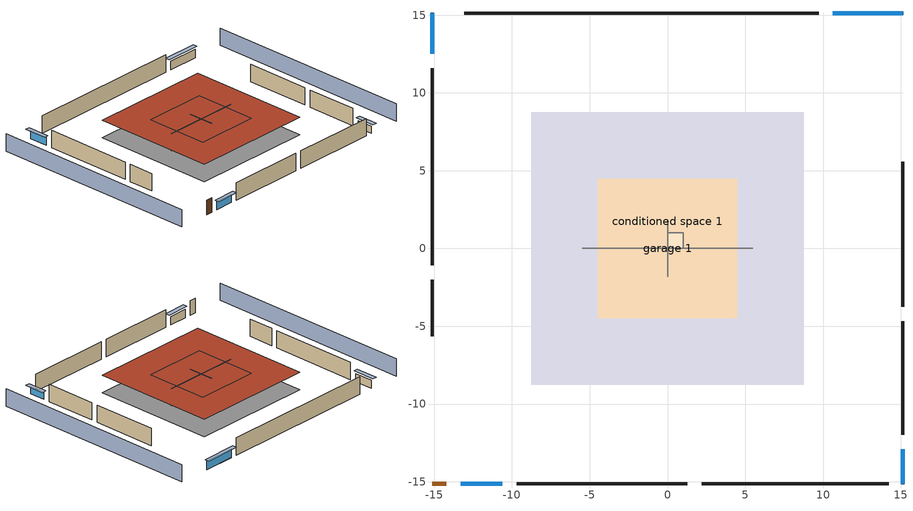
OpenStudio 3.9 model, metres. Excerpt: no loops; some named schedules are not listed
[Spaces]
garage 1
 floor foundation (Slab1 construction): -4.48,-4.48 -4.48,4.48 4.48,4.48 4.48,-4.48 z0
 wall outside (Wall1 construction): 15.14,-11.98 15.14,-4.66 z0:2.44
 wall outside (Wall2 construction): -9.71,-15.14 1.27,-15.14 z0:2.44
 wall outside (Wall9 construction): -15.14,-2 -15.14,-5.65 z0:2.44
 wall to conditioned space 1 (Wall5 construction Reversed): 5.49,0 -5.49,0 z0:2.44
 wall to conditioned space 1 (Wall6 construction Reversed): 0,1.83 0,-1.83 z0:2.44
 roof outside (Roof1 construction): -4.48,4.48 -4.48,-4.48 4.48,-4.48 4.48,4.48 z2.44
conditioned space 1
 floor foundation (Slab2 construction): -8.77,-8.77 -8.77,8.77 8.77,8.77 8.77,-8.77 z0
 wall outside (Wall3 construction): 9.71,15.14 -13.06,15.14 z0:2.44
 wall outside (Wall4 construction): 15.14,-3.73 15.14,5.59 z0:2.44
 wall outside (Wall7 construction): 2.2,-15.14 14.21,-15.14 z0:2.44
 wall outside (Wall8 construction): -15.14,11.58 -15.14,-1.07 z0:2.44
 wall outside (AdiabaticWallConstruction): 15.14,15.14 10.64,15.14 z0:1.22; 15.14,-15.14 15.14,-12.91 z0:1.01; -13.3,-15.14 -10.63,-15.14 / -15.14,15.14 -15.14,12.51 z0:1.16
 wall outside (AdiabaticWallConstruction 1): -15.14,-15.14 -14.23,-15.14 z0:2.03
 window (WindowConstruction): 15.14,15.14 10.64,15.14 z0:1.22
 window (WindowConstruction 1): 15.14,-15.14 15.14,-12.91 z0:1.01
 window (WindowConstruction 2): -13.3,-15.14 -10.64,-15.14 z0:1.16
 window (WindowConstruction 3): -15.14,15.14 -15.14,12.51 z0:1.16
 door (Door): -15.14,-15.14 -14.23,-15.14 z0:2.03
 roof outside (Roof2 construction): -8.77,8.77 -8.77,-8.77 8.77,-8.77 8.77,8.77 z2.44
air source heat pump airloop ret air space
 floor adiabatic (AdiabaticConst): 0,0 0,1 1,1 1,0 z0
 wall adiabatic (AdiabaticConst): 0,1 0,0 1,0 1,1 0,1 z0:1
 ceiling adiabatic (AdiabaticConst): 1,0 1,1 0,1 0,0 z1
shading: -19.71,15.14 -19.71,-15.14 / 19.71,-15.14 19.71,15.14 z0:2.44; 10.33,15.14 15.45,15.14 15.45,15.75 10.33,15.75 z1.52; 15.14,-12.6 15.14,-15.45 15.75,-15.45 15.75,-12.6 z1.31; -10.33,-15.14 -13.6,-15.14 -13.6,-15.75 -10.33,-15.75 z1.46; -15.14,12.21 -15.14,15.45 -15.75,15.45 -15.75,12.21 z1.46
[Site]
Portland Intl Arpt_OR: Latitude {deg}=45.59; Longitude {deg}=-122.6; Time Zone {hr}=-8; Elevation {m}=33; Terrain=Suburbs; Keep Site Location Information=Yes
[Site:GroundTemperature:Shallow]
10.2558, 8.96328, 8.85977, 9.47314, 11.9355, 14.3863, 16.5111, 17.8571, 17.9714, 16.8767, 14.8061, 12.4304
[Site:WaterMainsTemperature]
Calculation Method=Schedule; Temperature Schedule=mains temperature schedule
[Building]
Building 1
[Material] Roughness=Rough
Name | Thickness {m} | Conductivity {W/m-K} | Density {kg/m3} | Specific Heat {J/kg-K} | Thermal Absorptance | Solar Absorptance | Visible Absorptance
asphalt or fiberglass shingles | 0.00635 | 0.162714 | 1121.4 | 1465.45 | 0.9 | 0.85 | 0.85
roof rigid ins | 0.00254769 | 0.029427 | 32.04 | 1214.23 | 0.9 | 0.7 | 0.7
osb sheathing 0.5 in. | 0.0127 | 0.115458 | 512.64 | 1214.23 | 0.9 | 0.6 | 0.6
roof rigid ins 1 | 0.103632 | 0.029427 | 32.04 | 1214.23 | 0.9 | 0.7 | 0.7
osb sheathing 0.75 in. | 0.01905 | 0.115458 | 512.64 | 1214.23 | 0.9 | 0.7 | 0.7
roof stud and cavity | 0.2032 | 0.161866 | 78.34581 | 1123.46 | 0.9 | 0.7 | 0.7
gypsum board | 0.0127 | 0.160291 | 801 | 837.4 | 0.9 | 0.6 | 0.6
wood siding | 0.0254 | 0.102417 | 544.68 | 1172.36 | 0.9 | 0.85 | 0.85
osb sheathing 0.5 in. 1 | 0.0127 | 0.115458 | 512.64 | 1214.23 | 0.9 | 0.7 | 0.7
wall stud and cavity | 0.1397 | 0.727959 | 139.0536 | 1170.24 | 0.9 | 0.6 | 0.6
wall stud and cavity 1 | 0.1397 | 0.117713 | 139.0536 | 1170.24 | 0.9 | 0.7 | 0.7
osb sheathing 0.5 in. 2; osb sheathing 0.5 in. 3 | 0.0127 | 0.115458 | 512.64 | 1214.23
wall stud and cavity 2 | 0.1397 | 0.103501 | 139.0536 | 1170.24 | 0.9 | 0.7 | 0.7
concrete 4.0 in. | 0.1016 | 1.803125 | 2242.8 | 837.4 | 0.9 | 0.7 | 0.7
floor covering | 0.0127 | 0.0450781 | 54.468 | 1339.84 | 0.9 | 0.9 | 0.9
wood siding 1; wood siding 2 | 0.0254 | 0.102417 | 544.68 | 1172.36
wall rigid ins | 0.512978 | 0.029427 | 32.04 | 1214.23 | 0.9 | 0.7 | 0.7
wall stud and cavity 3 | 0.0889 | 0.380278 | 52.3479 | 1209.89 | 0.9 | 0.7 | 0.7
door material | 0.04445 | 0.0612267 | 512.64 | 1214.23 | 0.9 | 0.7 | 0.7
wall stud and cavity 4 | 0.0889 | 0.391764 | 83.0341 | 1211.67 | 0.9 | 0.7 | 0.7
furniture material conditioned space 1; furniture material garage 1 | 0.1524 | 0.115458 | 640.8 | 1214.23 | 0.9 | 0.6 | 0.6
[Construction]
Roof1 construction: asphalt or fiberglass shingles, roof rigid ins, osb sheathing 0.5 in.
Roof2 construction: asphalt or fiberglass shingles, roof rigid ins 1, osb sheathing 0.75 in., roof stud and cavity, gypsum board
Wall1 construction; Wall2 construction: wood siding, osb sheathing 0.5 in. 1, wall stud and cavity
Wall3 construction; Wall4 construction: wood siding, osb sheathing 0.5 in. 1, wall stud and cavity 1, gypsum board
Wall5 construction Reversed: gypsum board, wall stud and cavity 2, osb sheathing 0.5 in. 2
Wall6 construction Reversed: gypsum board, wall stud and cavity 2, osb sheathing 0.5 in. 3
Wall7 construction; Wall8 construction: wood siding, osb sheathing 0.5 in. 3, wall stud and cavity 1, gypsum board
Wall9 construction: wood siding, osb sheathing 0.5 in. 3, wall stud and cavity
Slab1 construction: concrete 4.0 in.
Slab2 construction: concrete 4.0 in., floor covering
WindowConstruction; WindowConstruction 1; WindowConstruction 2; WindowConstruction 3: WindowMaterial
AdiabaticWallConstruction: wood siding 1, wall rigid ins, wall stud and cavity 3, gypsum board
Door: door material
AdiabaticWallConstruction 1: wood siding 2, wall rigid ins, wall stud and cavity 3, gypsum board
PartitionWallConstruction: gypsum board, wall stud and cavity 4, gypsum board
furniture construction conditioned space 1: furniture material conditioned space 1
furniture construction garage 1: furniture material garage 1
AdiabaticConst: Adiabatic
[WindowMaterial:SimpleGlazingSystem]
WindowMaterial: U-Factor {W/m2-K}=2.15764; Solar Heat Gain Coefficient=0.44
[Material:NoMass]
Adiabatic: Roughness=Rough; Thermal Resistance {m2-K/W}=176.1
[ThermalZone] Multiplier=1; Use Ideal Air Loads=No
Name | Volume {m3} | Thermostat
conditioned space | 749.83 | conditioned space temperature setpoint
garage | 195.726
air source heat pump airloop ret air zone | 1
[Sizing:Zone] Zone Cooling Design Supply Air Temperature Input Method=SupplyAirTemperature; Zone Cooling Design Supply Air Temperature {C}=14; Zone Cooling Design Supply Air Temperature Difference {deltaC}=11.11; Zone Heating Design Supply Air Temperature Input Method=SupplyAirTemperature; Zone Heating Design Supply Air Temperature {C}=40; Zone Heating Design Supply Air Temperature Difference {deltaC}=11.11; Zone Cooling Design Supply Air Humidity Ratio {kg-H2O/kg-air}=0.0085; Zone Heating Design Supply Air Humidity Ratio {kg-H2O/kg-air}=0.008; Cooling Design Air Flow Method=DesignDay; Heating Design Air Flow Method=DesignDay; Account for Dedicated Outdoor Air System=No; Dedicated Outdoor Air System Control Strategy=NeutralSupplyAir; Dedicated Outdoor Air Low Setpoint Temperature for Design {C}=autosize; Dedicated Outdoor Air High Setpoint Temperature for Design {C}=autosize; Zone Load Sizing Method=Sensible Load Only No Latent Load; Zone Latent Cooling Design Supply Air Humidity Ratio Input Method=HumidityRatioDifference; Zone Cooling Design Supply Air Humidity Ratio Difference {kgWater/kgDryAir}=0.005; Zone Latent Heating Design Supply Air Humidity Ratio Input Method=HumidityRatioDifference; Zone Humidification Design Supply Air Humidity Ratio Difference {kgWater/kgDryAir}=0.005; Sizing Option=Coincident
garage; air source heat pump airloop ret air zone
[Space]
Name | Thermal Zone | Volume {m3}
conditioned space 1 | conditioned space | 749.83
garage 1 | garage | 195.726
air source heat pump airloop ret air space | air source heat pump airloop ret air zone
[ThermostatSetpoint:DualSetpoint]
conditioned space temperature setpoint: Heating Setpoint Temperature Schedule=heating setpoint; Cooling Setpoint Temperature Schedule=cooling setpoint; Temperature Difference Between Cutout And Setpoint {deltaC}=0
[Foundation:Kiva] Wall Height Above Grade {m}=0.1016; Wall Depth Below Slab {m}=0.2032
Name | Initial Indoor Air Temperature {C}
Foundation Kiva 1 | 13.4258
Foundation Kiva 2 | 20.2778
[Foundation:Kiva:Settings]
Soil Conductivity {W/m-K}=1.9041; Soil Density {kg/m3}=1842.3; Soil Specific Heat {J/kg-K}=418.7; Ground Solar Absorptivity=0.9; Ground Thermal Absorptivity=0.9; Ground Surface Roughness {m}=0.03; Far-Field Width {m}=40; Deep-Ground Boundary Condition=ZeroFlux; Deep-Ground Depth {m}=40; Minimum Cell Dimension {m}=0.2; Maximum Cell Growth Coefficient=3; Simulation Timestep=Timestep
[SurfaceProperty:ExposedFoundationPerimeter] Exposed Perimeter Calculation Method=TotalExposedPerimeter
Name | Total Exposed Perimeter {m}
Slab1 | 21.9456
Slab2 | 63.18504
[SurfaceProperty:IncidentSolarMultiplier] Incident Solar Multiplier=1; Incident Solar Multiplier Schedule=trans schedule winter=0.85 summer=0.7
Window1; Window2; Window3; Window4
[InternalMass:Definition] Design Level Calculation Method=SurfaceArea
Name | Construction | Surface Area {m2}
partition wall mass | PartitionWallConstruction | 307.509
furniture mass conditioned space 1 | furniture construction conditioned space 1 | 123.004
furniture mass garage 1 | furniture construction garage 1 | 8.02682
[InternalMass] Multiplier=1
Name | Internal Mass Definition | Space or SpaceType
partition wall mass | partition wall mass | conditioned space 1
furniture mass conditioned space 1 | furniture mass conditioned space 1 | conditioned space 1
furniture mass garage 1 | furniture mass garage 1 | garage 1
[EnergyManagementSystem:Sensor]
Name | Output Variable or Output Meter Index Key | Output Variable or Output Meter
water_heater_amb_temp | garage | Zone Mean Air Temperature
water_heater_amb_rh | garage | Zone Air Relative Humidity
water_heater_T_set | water heater setpoint | Schedule Value
out_pb_s |  | Site Outdoor Air Barometric Pressure
out_wt_s |  | Site Outdoor Air Humidity Ratio
site_vw_s |  | Site Wind Speed
cool_season | cooling season schedule | Schedule Value
air_source_heat_pump_airloop_AH_MFR_s | Node 5 | System Node Mass Flow Rate
air_source_heat_pump_airloop_AH_VFR_s | Node 5 | System Node Current Density Volume Flow Rate
air_source_heat_pump_airloop_AH_Tout_s | Node 5 | System Node Temperature
air_source_heat_pump_airloop_AH_Wout_s | Node 5 | System Node Humidity Ratio
air_source_heat_pump_airloop_RA_T_s | Node 8 | System Node Temperature
air_source_heat_pump_airloop_Ra_W_s | Node 8 | System Node Humidity Ratio
air_source_heat_pump_airloop_0_DZ_T_s | garage | Zone Air Temperature
air_source_heat_pump_airloop_0_DZ_W_s | garage | Zone Mean Air Humidity Ratio
natural_vent_s | natural vent schedule | Schedule Value
htg_sp_s | heating setpoint | Schedule Value
clg_sp_s | cooling setpoint | Schedule Value
mech_vent_range_fan_0_sch_s | mech vent range fan 0 schedule | Schedule Value
mech_vent_bath_fan_0_sch_s | mech vent bath fan 0 schedule | Schedule Value
clothes_dryer_exhaust_0_sch_s | clothes_dryer | Schedule Value
htg_load_cond |  | Heating:EnergyTransfer:Zone:CONDITIONED SPACE
clg_load_cond |  | Cooling:EnergyTransfer:Zone:CONDITIONED SPACE
htg_load_duct |  | Heating:EnergyTransfer:Zone:AIR SOURCE HEAT PUMP AIRLOOP RET AIR ZONE
clg_load_duct |  | Cooling:EnergyTransfer:Zone:AIR SOURCE HEAT PUMP AIRLOOP RET AIR ZONE
s_conv | Roof2 | Surface Inside Face Convection Heat Gain Energy
s_ig | Roof2 | Surface Inside Face Internal Gains Radiation Heat Gain Energy
s_sol | Roof2 | Surface Inside Face Solar Radiation Heat Gain Energy
s_lgt | Roof2 | Surface Inside Face Lights Radiation Heat Gain Energy
s_surf | Roof2 | Surface Inside Face Net Surface Thermal Radiation Heat Gain Energy
s_conv_1 | Slab2 | Surface Inside Face Convection Heat Gain Energy
s_ig_1 | Slab2 | Surface Inside Face Internal Gains Radiation Heat Gain Energy
s_sol_1 | Slab2 | Surface Inside Face Solar Radiation Heat Gain Energy
s_lgt_1 | Slab2 | Surface Inside Face Lights Radiation Heat Gain Energy
s_surf_1 | Slab2 | Surface Inside Face Net Surface Thermal Radiation Heat Gain Energy
ss_sol | Door1 | Surface Inside Face Solar Radiation Heat Gain Energy
ss_lgt | Door1 | Surface Inside Face Lights Radiation Heat Gain Energy
ss_conv | Door1 | Surface Inside Face Convection Heat Gain Energy
ss_ig | Door1 | Surface Inside Face Internal Gains Radiation Heat Gain Energy
ss_surf | Door1 | Surface Inside Face Net Surface Thermal Radiation Heat Gain Energy
ss_conv_1 | Window1 | Surface Inside Face Convection Heat Gain Energy
ss_ig_1 | Window1 | Surface Inside Face Internal Gains Radiation Heat Gain Energy
ss_surf_1 | Window1 | Surface Inside Face Net Surface Thermal Radiation Heat Gain Energy
ss_trans_in | Window1 | Surface Window Transmitted Solar Radiation Rate
ss_back_out | Window1 | Surface Window Shortwave from Zone Back Out Window Heat Transfer Rate
ss_trans_out | Window1 | Surface Inside Face Initial Transmitted Diffuse Transmitted Out Window Solar Radiation Rate
ss_conv_2 | Window2 | Surface Inside Face Convection Heat Gain Energy
ss_ig_2 | Window2 | Surface Inside Face Internal Gains Radiation Heat Gain Energy
ss_surf_2 | Window2 | Surface Inside Face Net Surface Thermal Radiation Heat Gain Energy
ss_trans_in_1 | Window2 | Surface Window Transmitted Solar Radiation Rate
ss_back_out_1 | Window2 | Surface Window Shortwave from Zone Back Out Window Heat Transfer Rate
ss_trans_out_1 | Window2 | Surface Inside Face Initial Transmitted Diffuse Transmitted Out Window Solar Radiation Rate
ss_conv_3 | Window3 | Surface Inside Face Convection Heat Gain Energy
ss_ig_3 | Window3 | Surface Inside Face Internal Gains Radiation Heat Gain Energy
ss_surf_3 | Window3 | Surface Inside Face Net Surface Thermal Radiation Heat Gain Energy
ss_trans_in_2 | Window3 | Surface Window Transmitted Solar Radiation Rate
ss_back_out_2 | Window3 | Surface Window Shortwave from Zone Back Out Window Heat Transfer Rate
ss_trans_out_2 | Window3 | Surface Inside Face Initial Transmitted Diffuse Transmitted Out Window Solar Radiation Rate
ss_conv_4 | Window4 | Surface Inside Face Convection Heat Gain Energy
ss_ig_4 | Window4 | Surface Inside Face Internal Gains Radiation Heat Gain Energy
ss_surf_4 | Window4 | Surface Inside Face Net Surface Thermal Radiation Heat Gain Energy
ss_trans_in_3 | Window4 | Surface Window Transmitted Solar Radiation Rate
ss_back_out_3 | Window4 | Surface Window Shortwave from Zone Back Out Window Heat Transfer Rate
ss_trans_out_3 | Window4 | Surface Inside Face Initial Transmitted Diffuse Transmitted Out Window Solar Radiation Rate
s_conv_2 | Wall3 | Surface Inside Face Convection Heat Gain Energy
s_ig_2 | Wall3 | Surface Inside Face Internal Gains Radiation Heat Gain Energy
s_sol_2 | Wall3 | Surface Inside Face Solar Radiation Heat Gain Energy
s_lgt_2 | Wall3 | Surface Inside Face Lights Radiation Heat Gain Energy
s_surf_2 | Wall3 | Surface Inside Face Net Surface Thermal Radiation Heat Gain Energy
s_conv_3 | Wall4 | Surface Inside Face Convection Heat Gain Energy
s_ig_3 | Wall4 | Surface Inside Face Internal Gains Radiation Heat Gain Energy
s_sol_3 | Wall4 | Surface Inside Face Solar Radiation Heat Gain Energy
s_lgt_3 | Wall4 | Surface Inside Face Lights Radiation Heat Gain Energy
s_surf_3 | Wall4 | Surface Inside Face Net Surface Thermal Radiation Heat Gain Energy
s_conv_4 | Wall5 | Surface Inside Face Convection Heat Gain Energy
s_ig_4 | Wall5 | Surface Inside Face Internal Gains Radiation Heat Gain Energy
s_sol_4 | Wall5 | Surface Inside Face Solar Radiation Heat Gain Energy
s_lgt_4 | Wall5 | Surface Inside Face Lights Radiation Heat Gain Energy
s_surf_4 | Wall5 | Surface Inside Face Net Surface Thermal Radiation Heat Gain Energy
s_conv_5 | Wall6 | Surface Inside Face Convection Heat Gain Energy
s_ig_5 | Wall6 | Surface Inside Face Internal Gains Radiation Heat Gain Energy
s_sol_5 | Wall6 | Surface Inside Face Solar Radiation Heat Gain Energy
s_lgt_5 | Wall6 | Surface Inside Face Lights Radiation Heat Gain Energy
s_surf_5 | Wall6 | Surface Inside Face Net Surface Thermal Radiation Heat Gain Energy
s_conv_6 | Wall7 | Surface Inside Face Convection Heat Gain Energy
s_ig_6 | Wall7 | Surface Inside Face Internal Gains Radiation Heat Gain Energy
s_sol_6 | Wall7 | Surface Inside Face Solar Radiation Heat Gain Energy
s_lgt_6 | Wall7 | Surface Inside Face Lights Radiation Heat Gain Energy
s_surf_6 | Wall7 | Surface Inside Face Net Surface Thermal Radiation Heat Gain Energy
s_conv_7 | Wall8 | Surface Inside Face Convection Heat Gain Energy
s_ig_7 | Wall8 | Surface Inside Face Internal Gains Radiation Heat Gain Energy
s_sol_7 | Wall8 | Surface Inside Face Solar Radiation Heat Gain Energy
s_lgt_7 | Wall8 | Surface Inside Face Lights Radiation Heat Gain Energy
s_surf_7 | Wall8 | Surface Inside Face Net Surface Thermal Radiation Heat Gain Energy
im_conv | furniture mass conditioned space 1 | Surface Inside Face Convection Heat Gain Energy
im_ig | furniture mass conditioned space 1 | Surface Inside Face Internal Gains Radiation Heat Gain Energy
im_sol | furniture mass conditioned space 1 | Surface Inside Face Solar Radiation Heat Gain Energy
im_lgt | furniture mass conditioned space 1 | Surface Inside Face Lights Radiation Heat Gain Energy
im_surf | furniture mass conditioned space 1 | Surface Inside Face Net Surface Thermal Radiation Heat Gain Energy
im_conv_1 | partition wall mass | Surface Inside Face Convection Heat Gain Energy
im_ig_1 | partition wall mass | Surface Inside Face Internal Gains Radiation Heat Gain Energy
im_sol_1 | partition wall mass | Surface Inside Face Solar Radiation Heat Gain Energy
im_lgt_1 | partition wall mass | Surface Inside Face Lights Radiation Heat Gain Energy
im_surf_1 | partition wall mass | Surface Inside Face Net Surface Thermal Radiation Heat Gain Energy
airflow_gain | infil flow | Infiltration Sensible Heat Gain Energy
airflow_loss | infil flow | Infiltration Sensible Heat Loss Energy
airflow_gain_1 | natural vent flow | Infiltration Sensible Heat Gain Energy
airflow_loss_1 | natural vent flow | Infiltration Sensible Heat Loss Energy
airflow_gain_2 | whole house fan flow | Infiltration Sensible Heat Gain Energy
airflow_loss_2 | whole house fan flow | Infiltration Sensible Heat Loss Energy
[ElectricEquipment:Definition] Design Level Calculation Method=EquipmentLevel
Name | Design Level {W} | Fraction Latent | Fraction Radiant | Fraction Lost
ceiling fan | 19.5022 | 0 | 0.558 | 0
clothes washer | 280.982 | 0.03 | 0.162 | 0.7
clothes dryer | 4825.07 | 0.015 | 0.081 | 0.85
dishwasher | 829.546 | 0.3 | 0.18 | 0.4
fridge | 54.7945 | 0 | 0.6 | 0
freezer | 194.914 | 0 | 0.6 | 0
cooking range | 1354.78 | 0.08 | 0.432 | 0.2
misc tv | 419.184 | 0 | 0.6 | 0
misc plug loads | 405.633 | 0.021 | 0.558 | 0.049
misc permanent spa heater | 422.1 | 0 | 0 | 1
misc permanent spa pump | 441.413 | 0 | 0 | 1
whole house fan; mech vent house fan | 0 | 0 | 0 | 1
mech vent house fan cfis | 0 | 0 | 0 | 0
mech vent range fan 0; mech vent bath fan 0 | 30 | 0 | 0 | 1
[ElectricEquipment]
Name | Electric Equipment Definition | Space or SpaceType | Schedule
ceiling fan | ceiling fan | conditioned space 1 | ceiling_fan
clothes washer | clothes washer | conditioned space 1 | clothes_washer
clothes dryer | clothes dryer | conditioned space 1 | clothes_dryer
dishwasher | dishwasher | conditioned space 1 | dishwasher
fridge | fridge | conditioned space 1 | fridge schedule
freezer | freezer | garage 1 | freezer schedule
cooking range | cooking range | conditioned space 1 | cooking_range
misc tv | misc tv | conditioned space 1 | plug_loads_tv
misc plug loads | misc plug loads | conditioned space 1 | plug_loads_other
misc permanent spa heater | misc permanent spa heater | conditioned space 1 | misc permanent spa heater schedule
misc permanent spa pump | misc permanent spa pump | conditioned space 1 | misc permanent spa pump schedule
whole house fan | whole house fan | conditioned space 1 | Always On Discrete
mech vent house fan | mech vent house fan | conditioned space 1 | mech vent house fan schedule
mech vent house fan cfis | mech vent house fan cfis | conditioned space 1 | mech vent house fan cfis schedule
mech vent range fan 0 | mech vent range fan 0 | conditioned space 1 | mech vent range fan 0 schedule
mech vent bath fan 0 | mech vent bath fan 0 | conditioned space 1 | mech vent bath fan 0 schedule
[OtherEquipment:Definition] Design Level Calculation Method=EquipmentLevel
Name | Design Level {W} | Fraction Latent | Fraction Radiant | Fraction Lost
water heater sens; air source heat pump airloop_0 SupSensLkToCond; air source heat pump airloop_0 SupCondToLv; air source heat pump airloop_0 RetCondToRP; air source heat pump airloop_0 RetSensLkToRP; air source heat pump airloop_0 SupCondToDZ; air source heat pump airloop_0 RetCondToDZ; air source heat pump airloop_0 SupSensLkToDZ; mech vent house fan sensible load | 0 | 0 | 0 | 0
water heater lat; air source heat pump airloop_0 SupLatLkToCond; air source heat pump airloop_0 RetLatLkToRP; air source heat pump airloop_0 SupLatLkToDZ; mech vent house fan latent load | 0 | 1 | 0 | 0
water heater energy adjustment1 | 0.01 | 0 | 0 | 1
clothes dryer 2 | 0 | 0.015 | 0.081 | 0.85
cooking range 2 | 0 | 0.08 | 0.432 | 0.2
general water use sensible | -43.4886 | 0 | 0.6 | 0
general water use latent | 44.1266 | 1 | 0 | 0
[OtherEquipment]
Name | Other Equipment Definition | Space or SpaceType | Schedule | Fuel Type
water heater sens | water heater sens | garage 1 | Always On Discrete
water heater lat | water heater lat | garage 1 | Always On Discrete
water heater energy adjustment1 | water heater energy adjustment1 | garage 1 | Always On Discrete | Electricity
clothes dryer 1 | clothes dryer 2 | conditioned space 1 | clothes_dryer | Electricity
cooking range 1 | cooking range 2 | conditioned space 1 | cooking_range | Electricity
general water use sensible | general water use sensible | conditioned space 1 | general water use schedule
general water use latent | general water use latent | conditioned space 1 | general water use schedule
air source heat pump airloop_0 SupSensLkToCond | air source heat pump airloop_0 SupSensLkToCond | conditioned space 1 | Always On Discrete
air source heat pump airloop_0 SupLatLkToCond | air source heat pump airloop_0 SupLatLkToCond | conditioned space 1 | Always On Discrete
air source heat pump airloop_0 SupCondToLv | air source heat pump airloop_0 SupCondToLv | conditioned space 1 | Always On Discrete
air source heat pump airloop_0 RetCondToRP | air source heat pump airloop_0 RetCondToRP | air source heat pump airloop ret air space | Always On Discrete
air source heat pump airloop_0 RetSensLkToRP | air source heat pump airloop_0 RetSensLkToRP | air source heat pump airloop ret air space | Always On Discrete
air source heat pump airloop_0 RetLatLkToRP | air source heat pump airloop_0 RetLatLkToRP | air source heat pump airloop ret air space | Always On Discrete
air source heat pump airloop_0 SupCondToDZ | air source heat pump airloop_0 SupCondToDZ | garage 1 | Always On Discrete
air source heat pump airloop_0 RetCondToDZ | air source heat pump airloop_0 RetCondToDZ | garage 1 | Always On Discrete
air source heat pump airloop_0 SupSensLkToDZ | air source heat pump airloop_0 SupSensLkToDZ | garage 1 | Always On Discrete
air source heat pump airloop_0 SupLatLkToDZ | air source heat pump airloop_0 SupLatLkToDZ | garage 1 | Always On Discrete
mech vent house fan sensible load | mech vent house fan sensible load | conditioned space 1 | Always On Discrete
mech vent house fan latent load | mech vent house fan latent load | conditioned space 1 | Always On Discrete
[WaterUse:Equipment:Definition]
Name | Peak Flow Rate {m3/s}
clothes washer | 8.72332e-06
dishwasher | 5.51678e-06
[Lights:Definition] Design Level Calculation Method=LightingLevel; Fraction Radiant=0.6; Fraction Visible=0.2; Return Air Fraction=0
Name | Lighting Level {W}
interior lighting | 349.234
garage lighting | 7.15507
[Lights] Fraction Replaceable=1
Name | Lights Definition | Space or SpaceType | Schedule
interior lighting | interior lighting | conditioned space 1 | lighting_interior
garage lighting | garage lighting | garage 1 | lighting_garage
[Exterior:Lights:Definition]
exterior lighting: Design Level {W}=10.1836
[Exterior:Lights]
exterior lighting: Exterior Lights Definition=exterior lighting; Schedule=exterior lighting schedule
[People:Definition]
occupants: Number of People Calculation Method=People; Number of People {people}=2; Fraction Radiant=0.314171; Sensible Heat Fraction=0.56303; Carbon Dioxide Generation Rate {m3/s-W}=0; Enable ASHRAE 55 Comfort Warnings=No; Mean Radiant Temperature Calculation Type=EnclosureAveraged
[People]
occupants: People Definition=occupants; Space or SpaceType=conditioned space 1; Number of People Schedule=occupants; Activity Level Schedule=occupants activity schedule; Multiplier=1
[ZoneMixing] Schedule=Always On Continuous; Design Flow Rate Calculation Method=Flow/Zone; Design Flow Rate {m3/s}=0
Name | Zone or Space | Source Zone or Space
air source heat pump airloop_0 ZoneMixDZToCond mix | conditioned space | garage
air source heat pump airloop_0 ZoneMixCondToDZ mix | garage | conditioned space
[SpaceInfiltration:DesignFlowRate] Schedule=Always On Discrete; Design Flow Rate Calculation Method=Flow/Space; Design Flow Rate {m3/s}=0
Name | Space or SpaceType
natural vent flow; whole house fan flow; infil flow | conditioned space 1
garage 1 duct leakage imbalance infil flow | garage 1
[SpaceInfiltration:EffectiveLeakageArea]
infil garage 1: Space or SpaceType=garage 1; Schedule=Always On Discrete; Effective Air Leakage Area {cm2}=203.878; Stack Coefficient=0.000129147; Wind Coefficient=4.38083e-05
